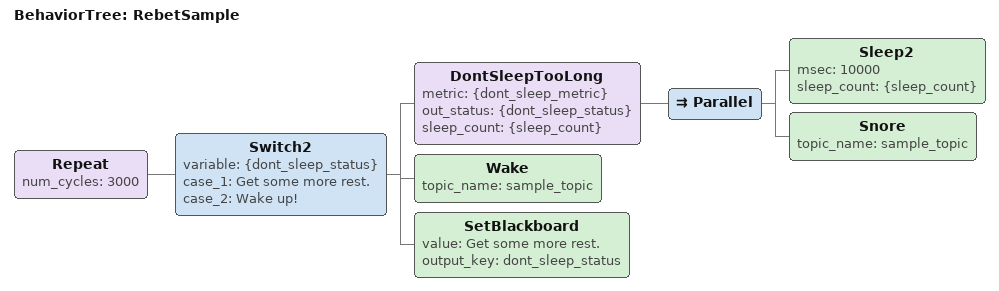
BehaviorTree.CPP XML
<root BTCPP_format="4">
  <BehaviorTree ID="RebetSample">
	  <Repeat num_cycles="3000">
		  <Switch2 variable="{dont_sleep_status}" case_1="Get some more rest." case_2="Wake up!">
			  <DontSleepTooLong metric="{dont_sleep_metric}" out_status="{dont_sleep_status}" sleep_count="{sleep_count}">
			  <Parallel>
			  	<Sleep2 msec="10000" sleep_count="{sleep_count}"/>
			  	<Snore topic_name="sample_topic"/>
			  </Parallel>
			  </DontSleepTooLong>
			  <Wake topic_name="sample_topic"/>
			  <SetBlackboard value="Get some more rest." output_key="dont_sleep_status"/>
		  </Switch2>
	  </Repeat>
  </BehaviorTree>
</root>
